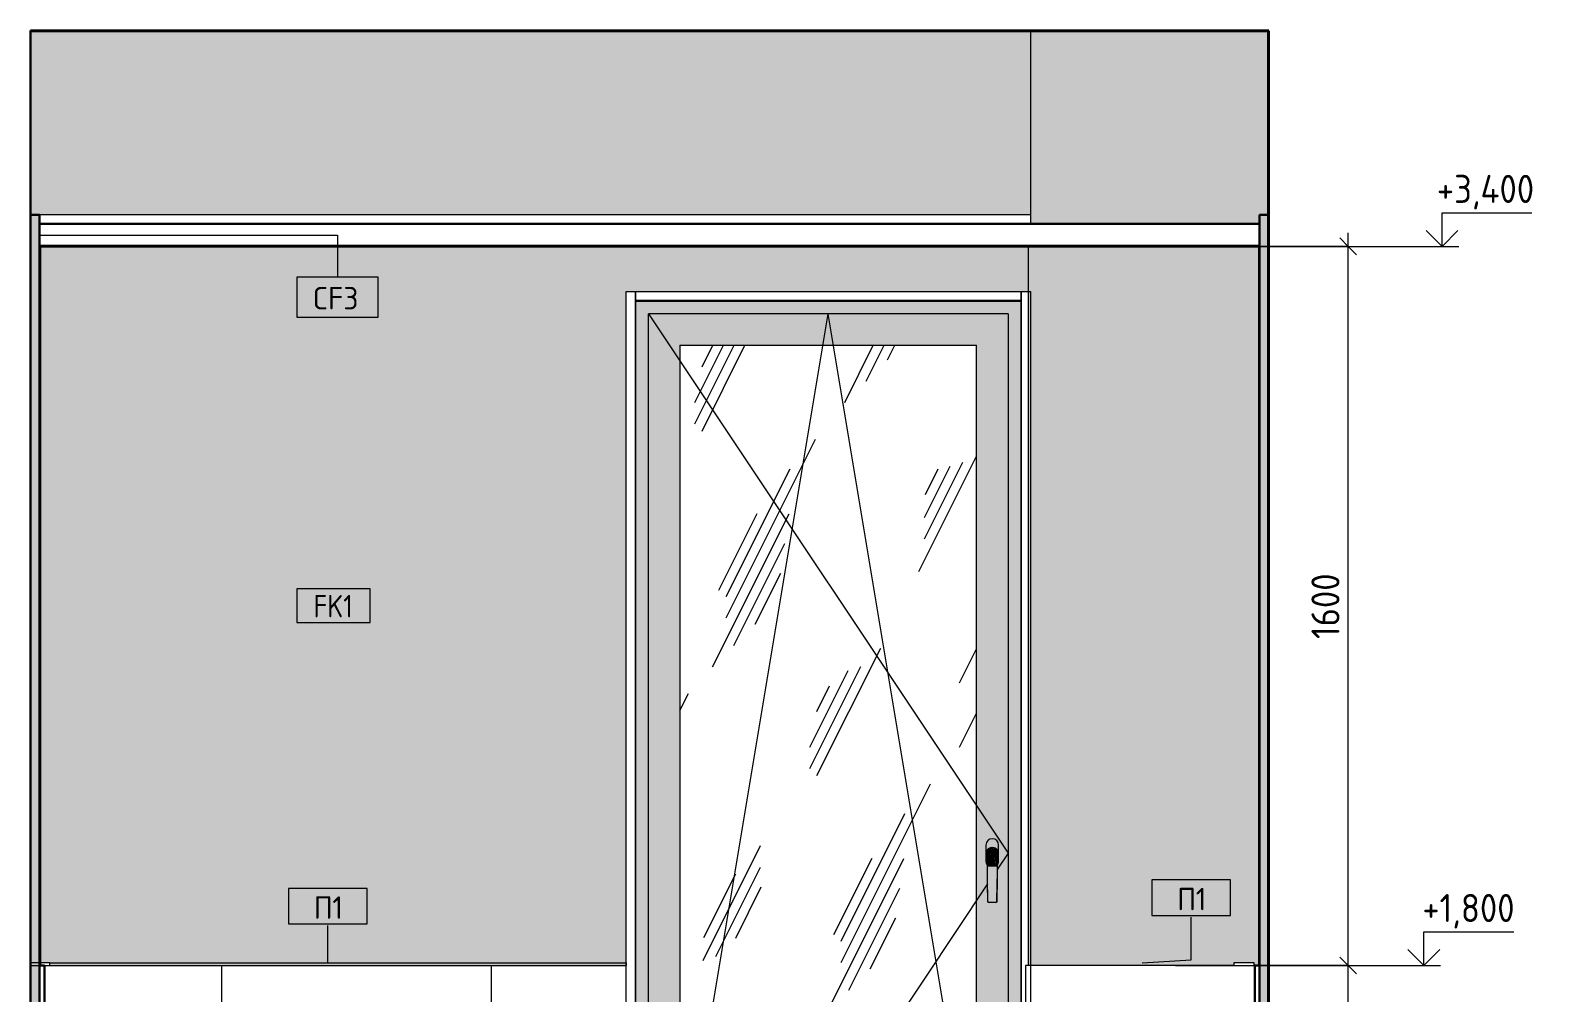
# Model space of a CAD drawing. Header units: millimetres. Extents: x 0 to 98412, y -2706 to 7916.
# Drawn here: x 81915 to 85321, y 1740 to 3880 of the extents above; entities that cross this region are included whole.
import ezdxf

# ---------------------------------------------------------------- set-up
doc = ezdxf.new("R2010")
doc.units = ezdxf.units.MM
for name, color, linetype, lineweight in [('A-ANNO-DIMS', 7, 'Continuous', 9), ('A-ANNO-DIMS-25', 7, 'Continuous', 9), ('A-CLNG', 7, 'Continuous', 9), ('A-CLNG-IDEN', 7, 'Continuous', 9), ('A-FLOR-HRAL-IDEN', 7, 'Continuous', 9), ('A-GLAZ', 7, 'Continuous', 9), ('A-WALL-IDEN', 7, 'Continuous', 9), ('A-WALL-PATT', 7, 'Continuous', 9), ('G-ANNO-DIMS', 7, 'Continuous', 9), ('G-ANNO-DIMS-1', 7, 'Continuous', 20), ('I-WALL', 7, 'Continuous', 9), ('Ограждение', 7, 'Continuous', 9), ('Поручни', 7, 'Continuous', 9)]:
    doc.layers.add(name, color=color, linetype=linetype, lineweight=lineweight)
for name, color, linetype, lineweight, true_color in [('A-CLNG-FNSH-1', 7, 'Continuous', 30, 0x3c3c3c), ('A-FLOR-1', 7, 'Continuous', 9, 0x787878), ('A-FLOR-FNSH-1', 7, 'Continuous', 40, 0x3c3c3c), ('A-WALL-4', 7, 'Continuous', 30, 0x3c3c3c), ('A-WALL-5', 7, 'Continuous', 40, 0x3c3c3c), ('A-WALL-FNSH-3', 7, 'Continuous', 30, 0x3c3c3c), ('I-WALL-1', 7, 'Continuous', 9, 0x787878)]:
    doc.layers.add(name, color=color, linetype=linetype, lineweight=lineweight, true_color=true_color)
doc.styles.add('GOST Common_1', font='GOST_Common.ttf', dxfattribs={"height": 50})
doc.styles.add('GOST Common_2', font='GOST_Common.ttf', dxfattribs={"width": 0.9, "height": 50})
doc.styles.add('ISOCPEUR_1', font='isocpeur.ttf', dxfattribs={"width": 0.9, "height": 62.5})
doc.dimstyles.new('ISO-2_5_0_9К_БОЛЬШОЙ_округление', dxfattribs={"dimscale": 304.8, "dimtxt": 62.248823, "dimasz": 0.123031, "dimexe": 0.098425, "dimexo": 0, "dimgap": 0, "dimtad": 1, "dimdec": 0, "dimrnd": 10, "dimzin": 0, "dimdsep": 46, "dimtxsty": 'ISOCPEUR_1', "dimblk1": 'OBLIQUE', "dimblk2": 'OBLIQUE', "dimsah": 1, "dimcen": 0.09, "dimdle": 0.098425, "dimazin": 0, "dimtfac": 1, "dimtdec": 4, "dimtix": 1, "dimtmove": 0, "dimatfit": 3, "dimfxl": 1, "dimtvp": 1, "dimtolj": 1, "dimtzin": 0, "dimarcsym": 2})
pattern_1 = [(45, (83289.753, 0), (-14.25598, 14.25598), []), (45, (83304.01, 0), (-14.25598, 14.25598), [25.202, -5.04, 0.8382, -4.202])]
pattern_2 = [(0, (83289.753, 0), (30.48, 7.62), [2.515, -20.345, 2.515, -20.345, -121.92]), (0, (83289.753, 0), (30.48, 7.62), [-45.72, 2.515, -43.205, 2.515, -20.345, -53.34]), (0, (83289.753, 0), (30.48, 7.62), [-114.3, 2.515, -12.725, 2.515, -35.585]), (120, (83301.183, 3.81), (-21.839114, 22.586454), [2.515, -20.345, 2.515, -20.345, -121.92]), (120, (83301.183, 3.81), (-21.839114, 22.586454), [-45.72, 2.515, -43.205, 2.515, -20.345, -53.34]), (120, (83301.183, 3.81), (-21.839114, 22.586454), [-114.3, 2.515, -12.725, 2.515, -35.585]), (240, (83304.993, 19.05), (-8.640886, -30.206454), [2.515, -20.345, 2.515, -20.345, -121.92]), (240, (83304.993, 19.05), (-8.640886, -30.206454), [-45.72, 2.515, -43.205, 2.515, -20.345, -53.34]), (240, (83304.993, 19.05), (-8.640886, -30.206454), [-114.3, 2.515, -12.725, 2.515, -35.585])]

# ---------------------------------------------------------------- blocks, each defined once
blk = doc.blocks.new('120_Окно_СКБ_1Ст - 120_Окно_СКБ_1Ст 900х2500_h_-20664874-Развертка 1_13-3')
at = {"layer": 'A-GLAZ'}
h = blk.add_hatch(color=256, dxfattribs=at)
h.paths.add_polyline_path([(-66537.3, 800), (-66181, 800), (-66181, 804), (-67029, 804), (-67029, 820), (-66181, 820), (-66181, 3280), (-67038.6, 3280), (-67038.6, 3300), (-67039, 3300), (-67039, 800), (-66537.4, 800)])
h.paths.add_polyline_path([(-66210, 850), (-67010, 850), (-67010, 3250), (-66210, 3250), (-66210, 920)])
h = blk.add_hatch(color=256, dxfattribs=at)
h.paths.add_polyline_path([(-67010, 850), (-66210, 850), (-66210, 3250), (-67010, 3250), (-67010, 966)])
h.paths.add_polyline_path([(-66490.6, 920), (-66940, 920), (-66940, 3180), (-66280, 3180), (-66280, 920), (-66318.4, 920)])
h.paths.add_polyline_path([(-66245, 1940.5), (-66254, 1940.8), (-66254.9, 1941.3), (-66255, 1941.6), (-66256.2, 2023.8), (-66257.1, 2025), (-66258.5, 2028.4), (-66259, 2032), (-66259, 2068), (-66258.5, 2071.6), (-66257.1, 2075), (-66254.9, 2077.9), (-66252, 2080.1), (-66248.6, 2081.5), (-66245, 2082), (-66241.4, 2081.5), (-66238, 2080.1), (-66235.1, 2077.9), (-66232.5, 2074), (-66231.5, 2071.6), (-66231, 2068), (-66231, 2032), (-66231.5, 2028.4), (-66232.9, 2025), (-66233.9, 2023.6), (-66234.3, 2000.4), (-66235.1, 1941.3), (-66236.1, 1940.7), (-66238, 1940.5), (-66244.6, 1940.5)])
h = blk.add_hatch(dxfattribs=at)
h.set_pattern_fill('FP_27', color=256, style=0, pattern_type=2)
h.set_pattern_definition([(63.435, (-66946.5, 31.75), (-255.58, 766.75), [317.5, -190.5, 317.5, -190.5, -403.9]), (63.435, (-66946.5, 31.75), (-255.58, 766.75), [-1016, 127, -276.9]), (63.435, (-66962.36, 47.6), (-255.58, 766.75), [254, -317.5, 190.5, -190.5, -467.4]), (63.435, (-66962.36, 47.6), (-255.58, 766.75), [-952.5, 222.25, -245.15]), (63.435, (-66962.36, 95.25), (-255.58, 766.75), [190.5, -381, 127, -190.5, -530.9]), (63.435, (-66962.36, 95.25), (-255.58, 766.75), [-889, 285.75, -245.15]), (63.435, (-66914.74, 47.6), (-255.58, 766.75), [190.5, -381, 158.75, -6404.65]), (63.435, (-66867.1, 95.25), (-255.58, 766.75), [95.25, -476.25, 63.5, -6499.9]), (63.435, (-66946.5, 174.6), (-255.58, 766.75), [63.5, -476.25, 63.5, -254, -562.65]), (63.435, (-66946.5, 174.6), (-255.58, 766.75), [-857.25, 158.75, -403.9]), (63.435, (-66660.74, 127), (-255.58, 766.75), [317.5, -476.25, 381, -251.5]), (63.435, (-66660.74, 79.4), (-255.58, 766.75), [444.5, -317.5, 476.25, -188]), (63.435, (-66629, 95.25), (-255.58, 766.75), [508, -254, 381, -276.9]), (63.435, (-66581.36, 142.9), (-255.58, 766.75), [317.5, -444.5, 254, -403.9]), (63.435, (-66629, 238.1), (-255.58, 766.75), [158.75, -635, 190.5, -435.65]), (63.435, (-66533.74, 190.5), (-255.58, 766.75), [127, -635, 127, -530.9])])
h.paths.add_polyline_path([(-66940, 920), (-66280, 920), (-66280, 3180), (-66940, 3180), (-66940, 966)])
h = blk.add_hatch(color=256, dxfattribs=at)
h.paths.add_polyline_path([(-66257.1, 2050.3), (-66256.9, 2051.9), (-66257, 2050.4)])
h.paths.add_polyline_path([(-66256.1, 2023.6), (-66257, 2049.7), (-66257.1, 2053.7), (-66256.9, 2054), (-66256.6, 2054.4), (-66256.2, 2056.1), (-66255.5, 2057.3), (-66253.5, 2059.6), (-66253.4, 2059.2), (-66252.7, 2059.9), (-66252.8, 2060.1), (-66250.8, 2061.4), (-66248, 2062.2), (-66244, 2062.5), (-66240.3, 2061.8), (-66237.4, 2060.3), (-66235.2, 2058.2), (-66233.6, 2055.7), (-66233, 2053.8), (-66233.1, 2053.5), (-66232.7, 2052), (-66232.9, 2049.7), (-66233.5, 2039.3), (-66233.9, 2023.6), (-66232.9, 2025), (-66231.5, 2028.4), (-66231, 2032), (-66231, 2068), (-66231.5, 2071.6), (-66232.9, 2075), (-66235.1, 2077.9), (-66238, 2080.1), (-66241.4, 2081.5), (-66245, 2082), (-66248.6, 2081.5), (-66252, 2080.1), (-66254.9, 2077.9), (-66257.1, 2075), (-66258.5, 2071.6), (-66259, 2068), (-66259, 2032), (-66258.5, 2028.4), (-66257.1, 2025), (-66256.2, 2023.8)])
for points in [[(-66256, 2021.2), (-66255.5, 2021.6), (-66253, 2021.9), (-66252, 2021.9), (-66249.8, 2045.9), (-66249, 2052.1), (-66247.5, 2059.1), (-66246.4, 2062.4), (-66249.7, 2061.8), (-66252.1, 2060.7), (-66252.9, 2060), (-66252.7, 2059.8), (-66253.4, 2059.2), (-66253.5, 2059.6), (-66254.8, 2058.3), (-66256.4, 2055.7), (-66256.5, 2055.4), (-66256.6, 2054.3), (-66257.1, 2053.6), (-66257, 2049.7), (-66256.7, 2044.8), (-66256, 2021.2)], [(-66252, 2021.9), (-66238, 2021.9), (-66240.1, 2045.6), (-66241.3, 2053.8), (-66242.5, 2059.1), (-66244, 2062.5), (-66246.1, 2062.2), (-66247.1, 2060.2), (-66248, 2057.1), (-66249, 2052.1), (-66250.5, 2039.3), (-66251.9, 2022.8)], [(-66252, 1940.5), (-66252, 2021.9), (-66255.5, 2021.6), (-66256, 2021.1), (-66254.9, 1941.3), (-66253.8, 1940.7), (-66252.8, 1940.5)], [(-66244.6, 1940.5), (-66238, 1940.5), (-66238, 2021.9), (-66252, 2021.9), (-66252, 1940.5), (-66245, 1940.5)], [(-66238, 1940.5), (-66235.9, 1940.8), (-66235.1, 1941.3), (-66235, 1941.6), (-66234.1, 2021.4), (-66235.7, 2021.8), (-66238, 2021.9), (-66238, 1947.5)], [(-66234, 2020.4), (-66234, 2020.5), (-66234, 2020.5)]]:
    blk.add_hatch(color=256, dxfattribs=at).paths.add_polyline_path(points)
h = blk.add_hatch(color=256, dxfattribs=at)
h.paths.add_polyline_path([(-66234, 2021.2), (-66233.1, 2047.5), (-66232.9, 2053), (-66233.1, 2053.5), (-66232.9, 2054), (-66234.7, 2057.6), (-66236.3, 2059.5), (-66239.2, 2061.4), (-66242, 2062.2), (-66243.9, 2062.4), (-66243.1, 2060.7), (-66242.4, 2058.8), (-66241, 2052.1), (-66239.5, 2039.8), (-66237.7, 2021.9), (-66234.5, 2021.6), (-66234.1, 2021.3)])
h.paths.add_polyline_path([(-66233.6, 2054.7), (-66234, 2055.7), (-66233.7, 2054.9)])
for p, q in [((-67060, 1650), (-67060, 3300)), ((-67060, 3300), (-66160, 3300)), ((-66160, 3300), (-66160, 800)), ((-67010, 850), (-67010, 3250)), ((-66210, 3250), (-67010, 3250)), ((-67010, 850), (-66610, 3250)), ((-67010, 3250), (-66210, 2050)), ((-66210, 850), (-66610, 3250)), ((-66210, 3250), (-66210, 850)), ((-66940, 3180), (-66940, 920)), ((-66940, 3180), (-66280, 3180)), ((-66280, 920), (-66280, 3180)), ((-66259, 2068), (-66259, 2032)), ((-66259, 2068), (-66259, 2032)), ((-66257.5, 2049), (-66257.5, 2051)), ((-66255, 1941.6), (-66256.5, 2050.8)), ((-66246.1, 2062.5), (-66243.9, 2062.5)), ((-66246, 2062.5), (-66244, 2062.5)), ((-66244, 2061.5), (-66246, 2061.5)), ((-66233.5, 2051), (-66235, 1941.6)), ((-66210, 2050), (-66234.1, 2013.8)), ((-66232.5, 2051), (-66232.5, 2049)), ((-66231, 2032), (-66231, 2068)), ((-66231, 2032), (-66231, 2068)), ((-66256, 2021.2), (-66256, 2020.5)), ((-66256, 2020.5), (-66256, 2021.2)), ((-66256, 2020.5), (-66256, 2020.5)), ((-66253, 2021.9), (-66252, 2021.9)), ((-66238, 2021.9), (-66252, 2021.9)), ((-66252, 2021.9), (-66238, 2021.9)), ((-66238, 2021.9), (-66237, 2021.9)), ((-66237, 2021.9), (-66236, 2021.8)), ((-66234, 2020.5), (-66234, 2021.2)), ((-66234, 2021.2), (-66234, 2020.5)), ((-66255.5, 1981.7), (-67010, 850)), ((-66238, 1940.5), (-66252, 1940.5)), ((-66238, 1940.5), (-66252, 1940.5)), ((-66940, 920), (-66280, 920)), ((-66210, 850), (-67010, 850)), ((-66160, 800), (-67049, 800))]:
    blk.add_line(p, q, dxfattribs=at)
at = {"layer": 'A-GLAZ', "flags": 128}
for points in [[(-66257.5, 2051), (-66257.1, 2054), (-66256, 2056.7), (-66254.1, 2059.1), (-66251.7, 2061), (-66249, 2062.1), (-66246, 2062.5)], [(-66256.8, 2045.2), (-66257.1, 2046), (-66257.5, 2049)], [(-66257.1, 2046.2), (-66257, 2045.5), (-66256.6, 2039.4), (-66256.3, 2032.4), (-66256.2, 2028.6)], [(-66244, 2062.5), (-66241, 2062.1), (-66238.3, 2061), (-66235.9, 2059.1), (-66234, 2056.7), (-66232.9, 2054), (-66232.5, 2051)], [(-66232.9, 2046.2), (-66233, 2045.5), (-66233.4, 2039.4), (-66233.7, 2032.4), (-66233.8, 2028.6)], [(-66232.5, 2049), (-66232.9, 2046), (-66233.2, 2045.2)], [(-66252, 2021.9), (-66253, 2021.9), (-66254, 2021.8), (-66254.8, 2021.7), (-66255.5, 2021.6), (-66255.9, 2021.4), (-66256, 2021.2)], [(-66256, 2021.2), (-66255.9, 2021.4), (-66255.5, 2021.6)], [(-66255.5, 2021.6), (-66254.8, 2021.7), (-66254, 2021.8), (-66253, 2021.9)], [(-66234, 2021.2), (-66234.1, 2021.4), (-66234.5, 2021.6), (-66235.2, 2021.7), (-66236, 2021.8), (-66237, 2021.9), (-66238, 2021.9)], [(-66236, 2021.8), (-66235.2, 2021.7), (-66234.5, 2021.6)], [(-66234.5, 2021.6), (-66234.1, 2021.4), (-66234, 2021.2)], [(-66255, 1941.6), (-66255.5, 1982.7), (-66255.7, 1992.5)], [(-66235, 1941.6), (-66234.5, 1982.7), (-66234.3, 1992.5)], [(-66252, 1940.5), (-66252.8, 1940.5), (-66253.5, 1940.6), (-66254.1, 1940.8), (-66254.6, 1941), (-66254.9, 1941.3), (-66255, 1941.6)], [(-66235, 1941.6), (-66235.1, 1941.3), (-66235.4, 1941), (-66235.9, 1940.8), (-66236.5, 1940.6), (-66237.2, 1940.5), (-66238, 1940.5)]]:
    blk.add_lwpolyline(points, dxfattribs=at)
at = {"layer": 'A-GLAZ'}
for centre, radius, start, end in [((-66245, 2068), 14, 0, 180), ((-66245, 2068), 14, 0, 180), ((-66246, 2051), 11.5, 90.2744, 204.8614), ((-66246, 2051), 10.5, 90.2744, 181.3109), ((-66244, 2051), 10.5, 0.0023, 89.7256), ((-66244, 2051), 11.5, 335.1322, 89.7256), ((-66245, 2032), 14, 180, 217.3919), ((-66245, 2032), 14, 180, 217.174), ((-66245, 2032), 14, 322.6053, 0), ((-66245, 2032), 14, 322.826, 0)]:
    blk.add_arc(centre, radius, start, end, dxfattribs=at)
for centre, major_axis, start_param, end_param in [((-66252, 1941.6), (-3, 0), 0.00131, 1.569486), ((-66238, 1941.6), (3, 0), 4.713699, 6.278048)]:
    blk.add_ellipse(centre, major_axis=major_axis, ratio=0.374607, start_param=start_param, end_param=end_param, dxfattribs=at)
blk = doc.blocks.new('Ограждение - Ограждение-30306863-Развертка 1_13-3')
at = {"layer": 'Поручни'}
for p, q in [((-65662.5, 1806), (-65707.5, 1806)), ((-65707.5, 1806), (-65707.5, 1800)), ((-65662.5, 1800), (-65662.5, 1806)), ((-65707.5, 1800), (-65662.5, 1800))]:
    blk.add_line(p, q, dxfattribs=at)
blk = doc.blocks.new('Ограждение - Ограждение-30319725-Развертка 1_13-3')
at = {"layer": 'Ограждение'}
blk.add_hatch(color=256, dxfattribs=at).paths.add_polyline_path([(-68342.5, 1800), (-67060, 1800), (-67060, 1806), (-68342.5, 1806)])
at = {"layer": 'Поручни'}
for p, q in [((-68342.5, 1806), (-68385.1, 1806)), ((-68342.5, 1800), (-68342.5, 1806)), ((-68342.5, 1806), (-67060, 1806)), ((-67060, 1806), (-67060, 1800)), ((-68385.1, 1800), (-68342.5, 1800)), ((-68342.5, 1800), (-67060, 1800))]:
    blk.add_line(p, q, dxfattribs=at)
blk = doc.blocks.new('Высотные отметки - Стрелка_Верх-17668718-Развертка 1_13-3')
at = {"layer": 'G-ANNO-DIMS'}
for p, q in [((-65244.2, 3475), (-65044.2, 3475)), ((-65244.2, 3400), (-65244.2, 3475)), ((-65282.1, 3400), (-65207.1, 3400))]:
    blk.add_line(p, q, dxfattribs=at)
at = {"layer": 'G-ANNO-DIMS-1'}
for q in [(-65279.5, 3435.4), (-65208.8, 3435.4)]:
    blk.add_line((-65244.2, 3400), q, dxfattribs=at)
blk = doc.blocks.new('М_ограждение - Типоразмер-25387795-Развертка 1_13-3')
at = {"layer": 'A-FLOR-HRAL-IDEN'}
for p, q in [((-67636.3, 1971.4), (-67811.3, 1971.4)), ((-67811.3, 1971.4), (-67811.3, 1892.5)), ((-67636.3, 1892.5), (-67636.3, 1971.4)), ((-67811.3, 1892.5), (-67636.3, 1892.5))]:
    blk.add_line(p, q, dxfattribs=at)
blk = doc.blocks.new('М_потолков - Марка_ Имя типа-25382930-Развертка 1_13-3')
at = {"layer": 'A-CLNG-IDEN'}
for p, q in [((-67611.3, 3331.9), (-67792.5, 3331.9)), ((-67792.5, 3331.9), (-67792.5, 3242.5)), ((-67611.3, 3242.5), (-67611.3, 3331.9)), ((-67792.5, 3242.5), (-67611.3, 3242.5))]:
    blk.add_line(p, q, dxfattribs=at)
blk = doc.blocks.new('М_стена_0001 - Типоразмер_без рамки-25382661-Развертка 1_13-3')
at = {"layer": 'A-WALL-IDEN'}
for p, q in [((-67629.2, 2638.1), (-67792.5, 2638.1)), ((-67792.5, 2638.1), (-67792.5, 2563.1)), ((-67629.2, 2563.1), (-67629.2, 2638.1)), ((-67792.5, 2563.1), (-67629.2, 2563.1))]:
    blk.add_line(p, q, dxfattribs=at)
blk = doc.blocks.new('DIMBLOCK45-Развертка 1_13-3')
at = {"layer": 'A-ANNO-DIMS-25', "lineweight": 20}
for p, q in [((84846.6, 1800), (84827.8, 1818.8)), ((84846.6, 1800), (84865.3, 1781.2)), ((84846.6, 0), (84827.8, 18.8)), ((84846.6, 0), (84865.3, -18.8))]:
    blk.add_line(p, q, dxfattribs=at)
at = {"layer": 'A-ANNO-DIMS-25'}
for p, q in [((84637.2, 1800), (84876.6, 1800)), ((84846.6, 1800), (84637.2, 1800)), ((84846.6, -30), (84846.6, 1800)), ((84649.7, 0), (84876.6, 0)), ((84846.6, 0), (84649.7, 0))]:
    blk.add_line(p, q, dxfattribs=at)
at = {"layer": 'A-ANNO-DIMS-25', "color": 0, "insert": (84764.9, 826.4), "char_height": 62.5, "width": 176.691, "attachment_point": 1, "rotation": 90, "line_spacing_factor": 1.149209, "style": 'ISOCPEUR_1'}
blk.add_mtext('1800', dxfattribs=at)
blk = doc.blocks.new('_Oblique')
at = {"color": 0, "linetype": 'ByBlock', "lineweight": -2}
blk.add_line((-0.5, -0.5), (0.5, 0.5), dxfattribs=at)
blk = doc.blocks.new('DIMBLOCK46-Развертка 1_13-3')
at = {"layer": 'A-ANNO-DIMS-25', "lineweight": 20}
for p, q in [((84846.6, 3400), (84827.8, 3418.8)), ((84846.6, 3400), (84865.3, 3381.2)), ((84846.6, 1800), (84827.8, 1818.8)), ((84846.6, 1800), (84865.3, 1781.2))]:
    blk.add_line(p, q, dxfattribs=at)
at = {"layer": 'A-ANNO-DIMS-25'}
for p, q in [((84846.6, 1800), (84846.6, 3430)), ((84649.7, 3400), (84876.6, 3400)), ((84846.6, 3400), (84649.7, 3400)), ((84637.2, 1800), (84876.6, 1800)), ((84846.6, 1800), (84637.2, 1800))]:
    blk.add_line(p, q, dxfattribs=at)
at = {"layer": 'A-ANNO-DIMS-25', "color": 0, "insert": (84764.9, 2526.4), "char_height": 62.5, "width": 176.691, "attachment_point": 1, "rotation": 90, "line_spacing_factor": 1.149209, "style": 'ISOCPEUR_1'}
blk.add_mtext('1600', dxfattribs=at)

msp = doc.modelspace()

# ---------------------------------------------------------------- hatches: boundary and pattern name
at = {"layer": 'A-FLOR-1'}
h = msp.add_hatch(dxfattribs=at)
h.set_pattern_fill('FP_26', color=256, style=0, pattern_type=2)
h.set_pattern_definition(pattern_1)
h.paths.add_polyline_path([(84670.2, 3880), (84670.2, 3880.1), (83981.3, 3880)])
at = {"layer": 'A-WALL-PATT'}
for points in [[(83239.7, 1806), (83239.7, 3300), (84134.2, 3300), (84134.2, 3400), (81935.7, 3400), (81935.7, 1806), (82809.8, 1806)], [(84134.2, 1800), (84592.2, 1800), (84592.2, 1806), (84637.2, 1806), (84637.2, 1800), (84648.7, 1800), (84648.7, 3400), (84134.2, 3400), (84134.2, 1937.4)]]:
    msp.add_hatch(color=256, dxfattribs=at).paths.add_polyline_path(points)
h = msp.add_hatch(dxfattribs=at)
h.set_pattern_fill('FP_30', color=256, style=0, pattern_type=2)
h.set_pattern_definition([(90, (84739.74, 0), (-600, 4e-14), []), (180, (84739.74, 0), (-7e-14, -600), [])])
h.paths.add_polyline_path([(83809.1, 0), (84128.7, 0), (84128.7, 100), (83270.7, 100), (83270.7, 770), (84128.7, 770), (84128.7, 800), (83250.7, 800), (83250.8, 210), (83255, 208.4), (83255.9, 207.6), (83257.2, 205.7), (83257.8, 202.9), (83257.8, 32.9), (83260.3, 32.9), (83260.3, 10), (83267.3, 10), (83267.3, 0), (83725.8, 0)])
h.paths.add_polyline_path([(82948, 0), (83218.1, 0), (83218.1, 10), (83225.2, 10), (83225.2, 32.9), (83227.7, 32.9), (83227.7, 202.9), (83228.6, 206.1), (83229.6, 207.6), (83229.8, 208), (83232.3, 209.3), (83234.7, 210), (83234.7, 1650), (83239.7, 1650), (83239.7, 1800), (81945.7, 1800), (81945.7, 790), (81975.7, 790), (81975.7, 795), (81976.5, 797.6), (81979.2, 799.6), (81980.7, 800), (82006.4, 799.8), (82008.3, 799.2), (82010.1, 797.4), (82010.7, 794.1), (82010.7, 790), (82075.7, 790), (82075.7, 750), (82082.9, 480.3), (82085.2, 400), (82339.6, 400), (82339.6, 600), (82423.3, 600.2), (82423.5, 603.5), (82424.8, 608.1), (82427, 612.4), (82427.5, 613.2), (82431.3, 617.2), (82433.4, 618.7), (82435.5, 620), (82440.7, 621.9), (82445.7, 622.5), (82452.7, 621.4), (82455.2, 620.5), (82455.2, 667.4), (82574.2, 667.4), (82574.2, 607.5), (82583.2, 607.5), (82583.2, 609.5), (82586.7, 609.5), (82586.9, 607.3), (82588.4, 604.4), (82588.9, 602.7), (82589.2, 600), (82939.7, 600), (82939.7, 0)])
h.paths.add_polyline_path([(81945.7, 1.4), (82015.9, 20.2), (82029.4, 263.5), (81995.7, 272.7), (81995.7, 380), (81945.7, 380), (81945.7, 6.7)])
h = msp.add_hatch(dxfattribs=at)
h.set_pattern_fill('FP_29', color=256, style=0, pattern_type=2)
h.set_pattern_definition([(90, (84659.74, 0), (-600, 4e-14), []), (180, (84659.74, 0), (-7e-14, -600), [])])
h.paths.add_polyline_path([(84153.5, 0), (84638.7, 0), (84638.7, 1800), (84128.7, 1800), (84128.7, 0), (84139.7, 0)])
at = {"layer": 'I-WALL'}
for points in [[(83981.3, 3470), (84139.7, 3470), (84139.7, 3880), (81914.7, 3880), (81914.7, 3470), (83565.6, 3470)], [(83259.7, 800), (83260.7, 800), (83260.7, 3300), (83259.7, 3300), (83259.7, 801.7)]]:
    msp.add_hatch(color=256, dxfattribs=at).paths.add_polyline_path(points)
h = msp.add_hatch(color=256, dxfattribs=at)
h.paths.add_polyline_path([(84669.7, -0.1), (84669.7, 0), (84649.7, -0.1)])
h.paths.add_polyline_path([(84389.7, 3450), (84649.7, 3450), (84649.7, 3470), (84669.7, 3470), (84669.7, 3880), (84139.7, 3880), (84139.7, 3450)])
h = msp.add_hatch(color=256, dxfattribs=at)
h.paths.add_polyline_path([(84118.7, 800), (84119.7, 800), (84119.7, 804), (84118.7, 804)])
h.paths.add_polyline_path([(84118.7, 820), (84119.7, 820), (84119.7, 3300), (84119.1, 3300), (84119.1, 3280), (84118.7, 3280), (84118.7, 821)])
at = {"layer": 'I-WALL-1'}
h = msp.add_hatch(dxfattribs=at)
h.set_pattern_fill('FP_26', color=256, style=0, pattern_type=2)
h.set_pattern_definition(pattern_1)
h.paths.add_polyline_path([(84670.2, -5.4), (84670.2, 3880), (84669.7, 3880), (84669.7, -5.4)])
h = msp.add_hatch(dxfattribs=at)
h.set_pattern_fill('FP_28', color=256, style=0, pattern_type=2)
h.set_pattern_definition(pattern_2)
h.paths.add_polyline_path([(81914.7, 0), (81934.7, 0), (81934.7, 3470), (81914.7, 3470), (81914.7, 116.1)])
h = msp.add_hatch(dxfattribs=at)
h.set_pattern_fill('FP_28', color=256, style=0, pattern_type=2)
h.set_pattern_definition(pattern_2)
h.paths.add_polyline_path([(84649.7, 0), (84669.7, 0), (84669.7, 3470), (84649.7, 3470), (84649.7, 480.3)])

# ---------------------------------------------------------------- linework, layer by layer
at = {"layer": 'A-CLNG'}
for p, q in [((83260.3, 3278.5), (84118.3, 3278.5)), ((83261.1, 3280), (83261.1, 3300)), ((84119.1, 3280), (83261.1, 3280)), ((84119.1, 3280), (84119.1, 3300))]:
    msp.add_line(p, q, dxfattribs=at)
at = {"layer": 'A-CLNG-FNSH-1'}
for p, q in [((84649.7, 3450), (81934.7, 3450)), ((81934.7, 3450), (81934.7, 3400)), ((84649.7, 3400), (84649.7, 3450)), ((84649.7, 3401), (81934.7, 3401)), ((81935.7, 3400), (84648.7, 3400))]:
    msp.add_line(p, q, dxfattribs=at)
at = {"layer": 'A-CLNG-IDEN'}
for p, q in [((81934.7, 3425), (82597.9, 3425)), ((82597.9, 3425), (82597.9, 3331.9))]:
    msp.add_line(p, q, dxfattribs=at)
at = {"layer": 'A-FLOR-FNSH-1'}
msp.add_line((81914.6, 3880), (84670.2, 3880), dxfattribs=at)
at = {"layer": 'A-FLOR-HRAL-IDEN'}
for p, q in [((84497.3, 1813), (84497.3, 1907.9)), ((82576, 1806), (82576, 1889)), ((84388.5, 1806), (84497.3, 1813))]:
    msp.add_line(p, q, dxfattribs=at)
at = {"layer": 'A-WALL-4'}
for p, q in [((81914.7, -5.4), (81914.7, 3880.1)), ((81934.7, 3470), (81914.7, 3470)), ((81934.7, 3450), (81934.7, 3470)), ((84669.7, 3470), (84649.7, 3470)), ((84649.7, 3470), (84649.7, 3450)), ((84669.7, 0), (84669.7, 3470))]:
    msp.add_line(p, q, dxfattribs=at)
at = {"layer": 'A-WALL-5'}
msp.add_line((84669.7, 3880), (84669.7, -5.4), dxfattribs=at)
at = {"layer": 'A-WALL-FNSH-3'}
for p, q in [((81935.7, 3400), (81934.7, 3400)), ((81934.7, 3400), (81934.7, 0)), ((81935.7, 1800), (81935.7, 3400)), ((84648.7, 3400), (84648.7, 1800)), ((84649.7, 3400), (84648.7, 3400)), ((84649.7, 0), (84649.7, 3400)), ((81945.7, 1800), (81934.7, 1800)), ((81945.7, 1.4), (81945.7, 1800)), ((84649.7, 1800), (84638.7, 1800)), ((84638.7, 1800), (84638.7, 0))]:
    msp.add_line(p, q, dxfattribs=at)
at = {"layer": 'G-ANNO-DIMS'}
for p, q in [((84555.6, 3400), (84876, 3400)), ((84876, 3400), (85055.6, 3400)), ((84462.3, 1800), (84776.1, 1800)), ((84776.1, 1800), (85015.1, 1800))]:
    msp.add_line(p, q, dxfattribs=at)
at = {"layer": 'I-WALL'}
for p, q in [((84139.7, 3880), (84139.7, 3450)), ((84139.7, 3470), (81934.7, 3470)), ((84134.2, 3400), (84134.2, 1800)), ((83239.7, 1806), (83239.7, 3300)), ((83239.7, 3300), (84134.2, 3300)), ((83259.7, 3300), (83259.7, 800)), ((83260.7, 3300), (83260.7, 800)), ((84118.7, 820), (84118.7, 3300)), ((84119.7, 820), (84119.7, 3300)), ((83239.7, 1650), (83239.7, 1800)), ((84592.2, 1800), (84128.7, 1800)), ((84128.7, 1800), (84128.7, 0)), ((84638.7, 1800), (84637.2, 1800))]:
    msp.add_line(p, q, dxfattribs=at)

# ---------------------------------------------------------------- block references
at = {"layer": 'A-CLNG-IDEN'}
msp.add_blockref('М_потолков - Марка_ Имя типа-25382930-Развертка 1_13-3', (150299.7, 0), dxfattribs=at)
at = {"layer": 'A-FLOR-HRAL-IDEN'}
for p in [(152221.1, 18.9), (150299.7, 0)]:
    msp.add_blockref('М_ограждение - Типоразмер-25387795-Развертка 1_13-3', p, dxfattribs=at)
at = {"layer": 'A-GLAZ'}
msp.add_blockref('120_Окно_СКБ_1Ст - 120_Окно_СКБ_1Ст 900х2500_h_-20664874-Развертка 1_13-3', (150299.7, 0), dxfattribs=at)
at = {"layer": 'A-WALL-IDEN'}
msp.add_blockref('М_стена_0001 - Типоразмер_без рамки-25382661-Развертка 1_13-3', (150299.7, 0), dxfattribs=at)
at = {"layer": 'G-ANNO-DIMS'}
for p in [(150299.7, 0), (150259.3, -1600)]:
    msp.add_blockref('Высотные отметки - Стрелка_Верх-17668718-Развертка 1_13-3', p, dxfattribs=at)
at = {"layer": 'Поручни'}
for name in ['Ограждение - Ограждение-30319725-Развертка 1_13-3', 'Ограждение - Ограждение-30306863-Развертка 1_13-3']:
    msp.add_blockref(name, (150299.7, 0), dxfattribs=at)

# ---------------------------------------------------------------- texts
at = {"layer": 'A-CLNG-IDEN', "insert": (82542.2, 3309.8), "char_height": 50, "width": 130.274, "attachment_point": 1, "style": 'GOST Common_1'}
msp.add_mtext('CF3', dxfattribs=at)
at = {"layer": 'A-FLOR-HRAL-IDEN', "char_height": 50, "attachment_point": 1, "style": 'GOST Common_1'}
for s, insert, width in [('\\fGOST Common|b0|i0|c204|p34|;П', (82544.7, 1953.9), 50.105), ('\\fGOST Common|b0|i0|c204|p34|;1', (82586.1, 1953.9), 30.063), ('\\fGOST Common|b0|i0|c204|p34|;П', (84466.1, 1972.8), 50.105), ('\\fGOST Common|b0|i0|c204|p34|;1', (84507.4, 1972.8), 30.063)]:
    msp.add_mtext(s, dxfattribs=dict(at, insert=insert, width=width))
at = {"layer": 'A-WALL-IDEN', "insert": (82544, 2624.5), "char_height": 50, "width": 111.835, "attachment_point": 1, "style": 'GOST Common_2'}
msp.add_mtext('FK1', dxfattribs=at)

# ---------------------------------------------------------------- dimensions: what is measured, and where the dimension line sits
at = {"layer": 'A-ANNO-DIMS'}
for base, p1, p2, override, picture, middle in [((84846.6, 3400), (84637.2, 1800), (84649.7, 3400), {"dimpost": '<>', "dimfxl": 1600.048827}, 'DIMBLOCK46-Развертка 1_13-3', (84815.3, 2600)), ((84846.6, 1800), (84649.7, 0), (84637.2, 1800), {"dimpost": '<>', "dimfxl": 1800.043402}, 'DIMBLOCK45-Развертка 1_13-3', (84815.3, 900))]:
    dim = msp.add_linear_dim(base=base, p1=p1, p2=p2, angle=90, dimstyle='ISO-2_5_0_9К_БОЛЬШОЙ_округление', override=override, dxfattribs=at)
    dim.commit()
    dim.dimension.update_dxf_attribs({"geometry": picture, "text_midpoint": middle})

# ---------------------------------------------------------------- next in the draw order: texts
at = {"layer": 'G-ANNO-DIMS', "char_height": 62.5, "attachment_point": 1, "line_spacing_factor": 1.149209, "style": 'ISOCPEUR_1', "bg_fill": 3, "box_fill_scale": 1.25, "bg_fill_color": 256, "bg_fill_true_color": 13158600, "bg_fill_transparency": 0}
for s, insert, width in [('+3,400', (85044.1, 3559.2), 261.428), ('+1,800', (85011.8, 1959.2), 242.008)]:
    msp.add_mtext(s, dxfattribs=dict(at, insert=insert, width=width))

doc.saveas('drawing.dxf')
